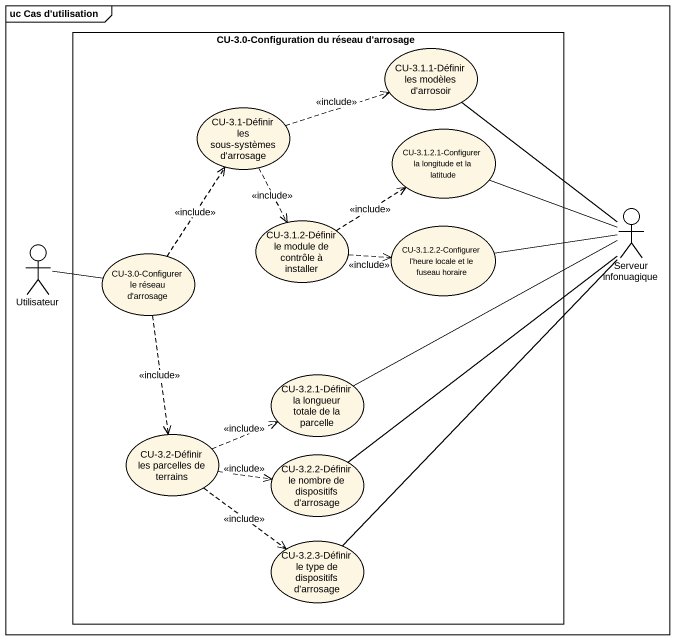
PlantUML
@startuml
mainframe uc Cas d'utilisation
rectangle "CU-3.0-Configuration du réseau d'arrosage" as CU_3_0_Configuration_du {
  usecase "CU-3.1.1-Définir les modèles d'arrosoir" as CU_3_1_1_Définir_les
  usecase "CU-3.1-Définir les sous-systèmes d'arrosage" as CU_3_1_Définir_les_sous
  usecase "CU-3.1.2.1-Configurer la longitude et la latitude" as CU_3_1_2_1_Configurer_la
  usecase "CU-3.1.2-Définir le module de contrôle à installer" as CU_3_1_2_Définir_le_module
  usecase "CU-3.0-Configurer le réseau d'arrosage" as CU_3_0_Configurer_le_réseau
  usecase "CU-3.1.2.2-Configurer l'heure locale et le fuseau horaire" as CU_3_1_2_2_Configurer_l
  usecase "CU-3.2.1-Définir la longueur totale de la parcelle" as CU_3_2_1_Définir_la
  usecase "CU-3.2-Définir les parcelles de terrains" as CU_3_2_Définir_les
  usecase "CU-3.2.2-Définir le nombre de dispositifs d'arrosage" as CU_3_2_2_Définir_le_nombre
  usecase "CU-3.2.3-Définir le type de dispositifs d'arrosage" as CU_3_2_3_Définir_le_type_de
}
actor "Serveur infonuagique" as Serveur_infonuagique
actor Utilisateur
CU_3_1_1_Définir_les -- Serveur_infonuagique
CU_3_1_Définir_les_sous .right.> CU_3_1_1_Définir_les : <<include>>
CU_3_1_Définir_les_sous ..> CU_3_1_2_Définir_le_module : <<include>>
CU_3_1_2_1_Configurer_la -right- Serveur_infonuagique
CU_3_1_2_Définir_le_module .up.> CU_3_1_2_1_Configurer_la : <<include>>
CU_3_1_2_Définir_le_module .right.> CU_3_1_2_2_Configurer_l : <<include>>
Utilisateur -right- CU_3_0_Configurer_le_réseau
CU_3_0_Configurer_le_réseau .up.> CU_3_1_Définir_les_sous : <<include>>
CU_3_0_Configurer_le_réseau ..> CU_3_2_Définir_les : <<include>>
CU_3_1_2_2_Configurer_l -right- Serveur_infonuagique
CU_3_2_1_Définir_la -right- Serveur_infonuagique
CU_3_2_Définir_les .right.> CU_3_2_1_Définir_la : <<include>>
CU_3_2_Définir_les .right.> CU_3_2_2_Définir_le_nombre : <<include>>
CU_3_2_Définir_les ..> CU_3_2_3_Définir_le_type_de : <<include>>
CU_3_2_2_Définir_le_nombre -up- Serveur_infonuagique
CU_3_2_3_Définir_le_type_de -up- Serveur_infonuagique
@enduml
